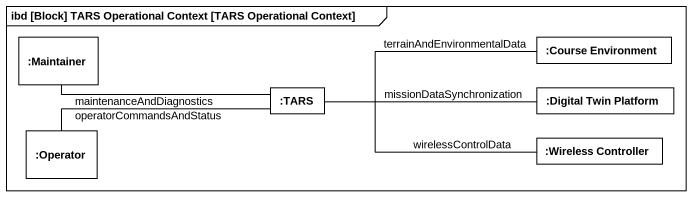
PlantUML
@startuml
mainframe ibd [Block] TARS Operational Context [TARS Operational Context]
rectangle ":Maintainer" as Maintainer
rectangle ":Course Environment" as Course_Environment
rectangle ":TARS" as TARS
rectangle ":Digital Twin Platform" as Digital_Twin_Platform
rectangle ":Operator" as Operator
rectangle ":Wireless Controller" as Wireless_Controller
TARS -left- Maintainer : maintenanceAndDiagnostics
TARS -right- Course_Environment : terrainAndEnvironmentalData
TARS -right- Digital_Twin_Platform : missionDataSynchronization
TARS -left- Operator : operatorCommandsAndStatus
TARS -right- Wireless_Controller : wirelessControlData
@enduml
